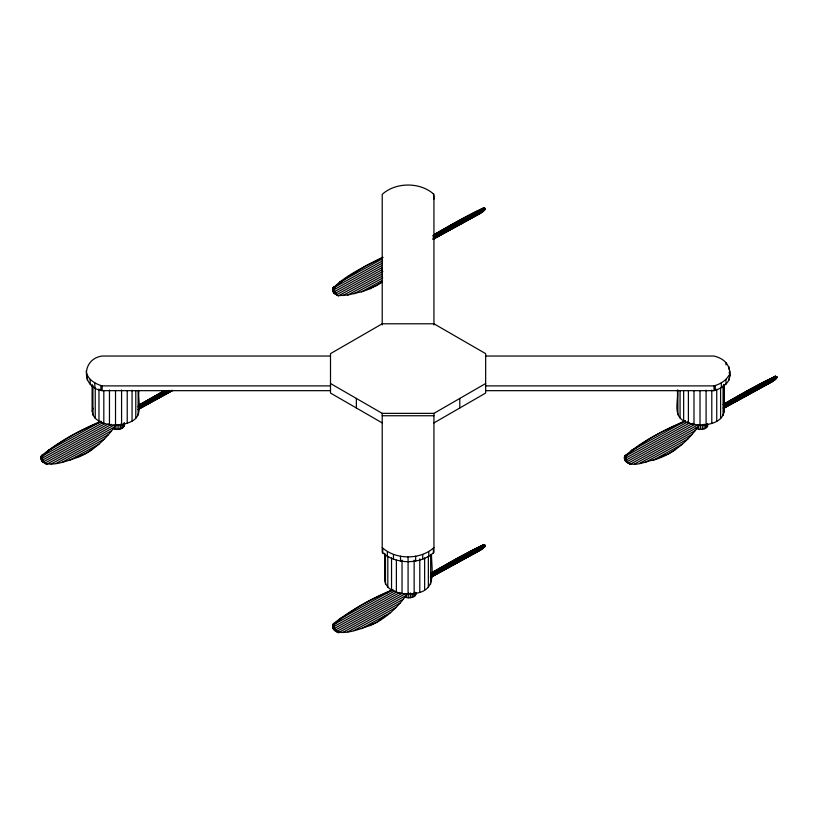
<?xml version="1.0" encoding="UTF-8"?>
<svg xmlns="http://www.w3.org/2000/svg" width="818" height="818" viewBox="0 0 818 818"><rect width="100%" height="100%" fill="white"/><g stroke="black" fill="none" stroke-linecap="round" stroke-linejoin="round"><path stroke-width="1.23" d="M433.509 234.827C432.395 235.778 503.08 194.091 480.749 213.13L433.151 239.326M485.197 545.514C466.669 552.048 449.031 562.948 431.924 572.968L431.556 572.753C430.145 573.929 503.561 530.504 480.749 549.952L430.933 577.355M723.818 408.294L772.529 381.495C795.147 362.272 722.038 405.299 723.337 404.296M124.387 422.978C125.665 428.264 119.152 430.094 115.144 429.225L115.144 425.196L115.798 425.166C106.33 438.724 93.865 450.575 78.487 457.109C68.15 460.401 56.207 465.779 45.399 463.509C43.18 461.751 41.687 458.55 42.843 455.79C59.898 440.953 80.215 430.135 100.941 421.25M382.343 282.077L370.186 288.703L362.977 291.412L347.64 295.032L337.967 295.656L335.503 293.447L334.184 290.237L335.002 286.729L347.108 277.527L366.239 265.605L382.691 257.261M406.843 593.602L407.487 593.571C398.029 607.13 385.564 618.981 370.186 625.514C359.848 628.807 347.906 634.185 337.088 631.925C334.869 630.167 333.386 626.956 334.542 624.195C351.587 609.359 371.914 598.541 392.63 589.655M628.418 463.08L698.511 424.511L699.267 425.115C688.408 440.83 673.224 454.031 654.748 459.767C646.506 460.871 636.435 466.781 628.418 463.08C626.435 461.28 625.146 458.141 626.414 455.606C643.807 440.667 664.359 429.654 685.443 420.789L681.005 423.223M45.348 462.835C42.045 462.855 39.898 458.745 41.34 455.892C59.1 441.25 80.092 430.033 101.585 421.638M337.169 294.408C334.153 294.572 331.965 291.106 332.721 288.335C346.515 274.766 365.534 265.993 382.957 257.414M335.421 630.923C332.773 629.676 331.668 625.934 333.488 623.561C351.699 609.737 371.842 598.142 393.274 590.044M628.94 462.763C625.77 462.937 623.52 459.102 624.635 456.27C641.956 441.096 663.602 430.186 685.055 421.587L684.41 421.198M330.503 390.667L102.148 390.667C81.176 387.742 81.176 358.959 102.148 356.034L330.503 356.034M138.927 390.564C137.506 400.503 143.518 415.299 132.066 421.127C126.984 423.857 121.248 424.961 115.522 425.084C106.084 425.329 89.367 420.401 92.915 408.08M384.675 553.305L384.675 580.483C387.2 593.05 403.571 594.86 414.143 593.541C436.894 591.046 431.73 572.631 431.485 554.532M485.657 390.667L714.012 390.667C719.963 388.969 725.822 385.677 728.91 380.114C731.854 367.65 726.834 359.266 714.012 356.034L485.657 356.034M728.91 380.114L729.901 375.738L729.901 370.963M405.125 597.191C408.755 598.541 416.515 597.886 415.881 592.661M695.433 428.059C699.165 430.329 708.091 429.971 707.652 424.205M677.253 390.196C678.838 400.104 672.59 414.706 683.654 420.861C688.644 423.683 694.329 424.859 700.014 425.084C709.104 424.961 721.936 422.395 724.042 411.945L724.042 384.757M433.08 238.099L485.309 209.367L483.673 207.813M478.939 547.61L483.673 544.624M775.249 376.638L775.454 376.168M483.735 208.007L485.33 208.979M382.221 547.59C395.881 559.993 420.278 559.993 433.939 547.59M330.503 383.509L382.221 413.366L382.221 552.365C395.881 564.768 420.278 564.768 433.939 552.365L433.939 413.366L485.657 383.509M485.657 385.891L714.012 385.891C719.963 384.194 725.822 380.902 728.91 375.339M370.186 625.514L369.736 625.249L377.006 622.181L384.624 616.056M484.645 210.4L433.642 238.437M484.645 547.211L430.309 577.089M776.415 378.765L723.194 408.029M483.019 545.442L482.416 545.862M381.975 281.852L377.006 285.37L369.736 288.427L370.186 288.703M483.326 211.535L433.09 239.163M483.326 548.346L430.851 577.211M138.334 405.748L164.316 390.656L140.226 404.562M773.439 377.885L772.601 378.376M432.865 235.584C449.675 225.768 467.017 215.093 485.197 208.702M776.967 377.057C758.45 383.601 740.801 394.491 723.695 404.521L725.965 403.305M433.939 422.916L485.657 393.059L485.657 353.642L433.939 323.785L382.221 323.785L330.503 353.642L330.503 393.059L382.221 422.916M724.278 404.419L726.272 403.274M432.507 572.876L434.951 571.997M771.18 379.184L771.722 378.887M479.409 547.641L479.951 547.334M435.575 234.316L437.712 233.12M728.419 402.078L730.556 400.892M436.638 570.535L440.922 568.152M339.347 282.312L342.67 280.482M343.079 280.462L382.006 259.05M334.634 287.241L382.609 260.85M334.143 289.654L382.251 263.181M433.693 234.889L474.839 212.251M434.194 234.94L437.538 233.099M439.767 231.872L446.464 228.191M448.693 226.964L450.922 225.737M457.62 222.056L459.849 220.819M466.546 217.138L483.285 207.936M471.465 214.705L473.704 213.467M480.422 209.776L482.661 208.549M433.121 236.116L478.571 211.105M433.243 237.128L485.054 208.631M334.542 291.576L382.231 265.339M47.648 450.718L52.086 448.274M97.536 423.274L100.859 421.444M51.381 448.867L99.203 422.558M433.213 238.958L480.749 213.13M335.39 293.263L382.108 267.558M42.945 455.646L103.191 422.507M336.648 294.715L382.262 269.623M42.454 458.06L105.103 423.591M138.661 405.135L163.13 391.679M139.152 405.186L146.964 400.892M149.193 399.665L155.89 395.984M158.119 394.757L160.348 393.53M338.509 295.84L382.865 271.443M138.109 406.352L166.923 390.493M138.252 407.364L169.111 390.38M42.853 459.982L108.283 423.99M139.162 407.732L170.277 390.615M342.814 295.625L381.975 274.081M143.631 405.687L145.86 404.46M152.557 400.779L154.786 399.552M138.62 408.683L171.903 390.37M138.181 409.204L171.514 390.861M139.162 408.806L172.68 390.37M138.13 409.562L172.598 390.554M43.691 461.669L111.545 424.337M347.865 294.991L382.323 276.034M44.959 463.121L113.937 425.176M353.918 293.805L382.722 277.956M46.82 464.246L114.448 427.037M361.331 291.862L381.934 280.523M51.125 464.031L111.534 430.789M56.166 463.397L108.416 434.655M62.229 462.211L104.326 439.051M69.632 460.268L98.927 444.154M631.118 450.667L635.555 448.233M634.85 448.826L682.672 422.517M626.414 455.606L687.774 421.843M625.913 458.008L689.686 422.926M723.245 404.481L766.619 380.615M728.194 402.078L730.433 400.851M732.662 399.624L739.349 395.932M741.589 394.705L748.276 391.024M750.515 389.797L757.202 386.116M759.431 384.889L775.055 376.29M728.541 402.149L730.781 400.922M764.36 382.446L775.546 376.29M723.787 405.084L770.351 379.47M770.72 379.163L772.928 377.936M770.975 379.174L773.194 377.947M723.92 406.096L776.834 376.996M626.322 459.941L692.856 423.325M723.746 407.067L777.08 377.732M339.347 619.124L343.785 616.68M385.902 593.51L388.121 592.293M390.339 591.066L392.558 589.85M727.1 405.646L729.329 404.419M744.953 395.82L747.182 394.593M753.869 390.912L756.108 389.685M343.079 617.283L390.902 590.974M723.869 407.937L772.529 381.495M723.746 408.141L775.137 379.869M627.161 461.618L695.014 424.286M334.634 624.052L394.879 590.913M334.143 626.465L396.791 591.997M431.464 572.927L447.037 564.369M449.266 563.142L474.839 549.072M431.965 572.989L443.121 566.843M445.35 565.616L447.579 564.389M454.276 560.708L456.505 559.481M458.734 558.254L460.963 557.027M463.203 555.8L465.432 554.573M467.661 553.346L483.285 544.747M432.293 573.07L434.532 571.833M463.632 555.831L465.871 554.594M472.589 550.903L474.818 549.665M477.058 548.438L483.775 544.747M630.279 464.205L697.918 426.996M430.902 574.154L478.571 547.927M334.542 628.388L399.971 592.396M431.045 575.156L485.054 545.442M430.861 576.138L485.309 546.179L483.469 545.095M634.594 463.98L695.003 430.749M430.984 576.997L480.749 549.952M335.39 630.075L402.129 593.357M639.635 463.356L691.875 434.614M336.648 631.527L405.626 593.582M645.688 462.16L687.785 439M338.509 632.651L406.147 595.443M653.101 460.217L682.386 444.113M342.814 632.437L403.223 599.205M347.865 631.803L400.104 603.06M353.918 630.617L396.014 607.457M361.331 628.674L390.615 612.559M440.922 231.33L443.837 229.746M149.224 399.746L153.119 397.63M158.109 394.951L161.197 393.315M465.698 220.696L469.88 218.784M758.511 388.581L761.65 387.149M464.655 557.988L469.88 555.606M76.013 457.282L85.307 453.775L91.728 449.828M659.482 457.242L668.776 453.724L675.187 449.777M337.169 631.22L336.249 631.199L338.846 632.774M698.613 425.145L699.267 425.115M86.258 370.963C86.933 379.133 95.031 383.857 102.148 385.891L330.503 385.891M382.221 413.366L433.939 413.366M382.221 415.749L433.939 415.749M113.426 428.785L115.144 429.225M775.157 376.249L777.1 377.343M768.715 379.521L769.36 379.91M483.377 207.895L484.44 208.529M476.935 211.156L477.579 211.555M632.11 449.972L632.754 450.36M340.339 281.607L340.983 282.005M625.259 455.105L626.312 455.749M624.809 455.841L626.015 456.577M624.553 456.526L625.913 457.354M624.502 456.7L625.893 457.538M624.369 457.63L625.964 458.601M624.39 458.591L626.22 459.696M624.645 459.563L626.67 460.79M625.054 460.462L627.273 461.812M625.473 461.035L627.795 462.446M625.658 461.291L630.627 464.327M626.363 461.955L629.748 464.01M333.488 286.74L334.542 287.384M333.028 287.486L334.245 288.212M332.783 288.171L334.143 288.989M332.721 288.335L334.122 289.183M332.589 289.275L334.184 290.237M332.619 290.226L334.45 291.331M332.875 291.198L334.899 292.425M333.274 292.098L335.503 293.447M333.703 292.67L336.024 294.081M333.887 292.926L337.987 295.441M334.593 293.59L337.967 295.656M483.377 544.706L485.33 545.79M476.935 547.978L477.579 548.367M340.339 618.428L340.983 618.817M48.64 450.023L49.285 450.411M333.488 623.561L334.542 624.195M333.028 624.298L334.245 625.034M332.783 624.983L334.143 625.811M332.721 625.156L334.122 625.995M332.589 626.087L334.184 627.048M332.619 627.038L334.45 628.152M332.875 628.009L334.899 629.236M333.274 628.909L335.503 630.259M333.703 629.492L336.249 631.169M334.593 630.412L337.967 632.467M41.79 455.156L42.843 455.79M41.34 455.892L42.546 456.618M41.084 456.577L42.454 457.395M41.033 456.741L42.424 457.589M40.9 457.681L42.495 458.642M40.931 458.632L42.751 459.747M41.176 459.604L43.201 460.831M41.585 460.503L43.814 461.853M42.004 461.086L44.336 462.487M42.199 461.332L47.158 464.368M42.894 461.996L46.278 464.062M433.939 324.91L433.939 194.336C420.278 181.933 395.881 181.933 382.221 194.336L382.221 324.91M433.939 199.111L433.417 193.61M729.155 372.466L729.901 375.738M430.687 576.987L431.485 580.483M124.183 424.256L124.387 425.34M723.603 409.481L724.042 411.945M728.91 366.587L728.91 368.979M725.985 362.517L725.985 364.91M725.985 379.409L725.985 384.184M723.981 384.388L723.981 411.577M723.081 385.769L723.081 415.421M721.333 382.906L721.333 387.681M720.597 387.752L720.597 418.642M716.742 389.256L716.742 421.382M715.28 385.595L715.28 390.37M714.012 385.891L714.012 390.667M711.793 390.094L711.793 423.458M707.56 424.01L707.56 426.362M706.803 423.826L706.803 427.354M706.087 390.114L706.087 424.716M705.617 424.675L705.617 428.203M704.104 424.133L704.104 428.847M702.345 424.522L702.345 429.235M700.474 424.644L700.474 429.348M700.014 390.483L700.014 425.084M698.613 424.624L698.613 429.184M693.981 391.168L693.981 424.522M688.398 390.963L688.398 423.09M683.654 391.209L683.654 420.861M680.065 390.83L680.065 418.008M677.887 390.002L677.887 414.716M459.798 398.438L459.798 407.988M433.417 548.316L433.417 553.101M430.687 554.328L430.687 583.98M428.775 551.823L428.775 556.598M428.356 556.352L428.356 587.242M424.634 557.917L424.634 590.034M422.712 554.502L422.712 559.277M419.787 558.827L419.787 592.191M415.789 592.467L415.789 594.819M415.656 556.189L415.656 560.964M415.033 592.283L415.033 595.811M414.143 560.177L414.143 593.541M413.847 593.122L413.847 596.659M412.323 593.766L412.323 597.293M410.575 592.978L410.575 597.692M408.703 593.091L408.703 597.805M408.08 556.761L408.08 594.001M406.843 594.614L406.843 597.631M402.027 560.177L402.027 593.541M400.513 556.189L400.513 560.964M396.382 560.064L396.382 592.191M393.458 554.502L393.458 559.277M391.536 557.917L391.536 590.034M387.814 556.352L387.814 587.242M387.395 551.823L387.395 556.598M385.472 554.328L385.472 583.98M382.742 548.316L382.742 553.101M356.362 398.438L356.362 407.988M138.13 390.36L138.13 415.074M135.788 391.147L135.788 418.325M132.066 390.237L132.066 421.127M127.219 391.147L127.219 423.274M124.101 422.875L124.101 426.413M123.334 423.867L123.334 427.405M122.158 424.716L122.158 428.243M121.575 390.033L121.575 424.624M120.635 424.184L120.635 428.888M118.876 424.573L118.876 429.276M117.005 424.685L117.005 429.399M115.522 390.493L115.522 425.084M109.459 390.033L109.459 424.624M103.814 391.147L103.814 423.274M102.148 385.891L102.148 390.667M100.89 385.595L100.89 390.37M98.968 389L98.968 421.127M95.246 387.435L95.246 418.325M94.827 382.906L94.827 387.681M92.915 385.421L92.915 415.074M92.117 384.388L92.117 411.577M90.184 379.409L90.184 384.184M87.26 375.339L87.26 380.114"/></g></svg>
